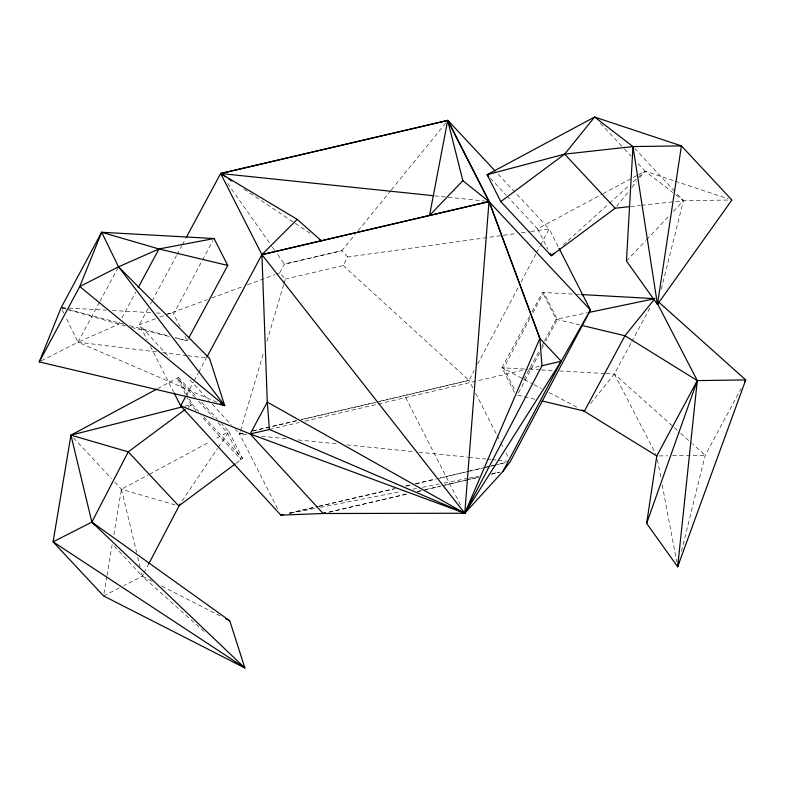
<?xml version="1.0" encoding="UTF-8"?>
<svg xmlns="http://www.w3.org/2000/svg" width="785" height="785" viewBox="0 0 785 785"><rect width="100%" height="100%" fill="white"/><g stroke="black" fill="none" stroke-linecap="round" stroke-linejoin="round"><path stroke-width="0.59" stroke-dasharray="3.92 2.94" d="M103.973 593.538L106.78 576.759M106.986 575.562L112.598 541.993M113.805 534.811L121.439 489.261L148.404 474.788M681.458 551.374L705.234 455.29L741.118 388.536M661.304 289.106L683.45 200.675L676.003 192.698M240.269 431.642L239.572 433.987L278.116 509.72M240.612 430.474L263.829 351.847M266.949 341.279L283.581 284.955M283.925 283.777L285.308 279.087L279.666 272.925L276.212 274.2M143.459 574.061L142.33 576.229L124.03 585.532M144.018 572.981L147.933 565.416M285.308 279.087L343.231 265.546L347.745 257.019L516.402 233.479M376.8 402.185L469.028 380.352L474.179 370.618M477.614 364.132L518.826 286.24M521.112 281.913L535.998 253.79M536.567 252.701L540.002 246.215M540.58 245.136L549.166 228.906L497.71 173.75M530.012 318.308L503.793 367.861L515.186 390.851M532.868 312.921L543.691 292.452L557.271 319.544L545.86 341.122M539.58 352.985L517.325 395.051L534.987 399.28M541.866 348.668L543.573 345.429M99.43 302.362L78.019 342.201L40.329 361.365M100.009 301.283L117.946 267.901M119.605 322.184L118.447 324.342L78.019 342.201L65.891 317.366M121.92 317.876L135.805 292.04M148.09 308.495L139.377 324.696L147.089 339.836M150.406 304.178L151.564 302.019M152.153 300.94L176.527 255.586M177.106 254.497L181.747 245.862M182.326 244.783L185.81 238.306M180.128 326.825L173.554 313.912L201.912 261.15M202.491 260.08L212.912 240.691M188.4 338.649L187.242 340.808L175.379 337.972M186.477 395.041L193.444 382.079M194.023 381L198.085 373.444M198.664 372.355L206.21 358.323M279.666 272.925L284.396 264.123L341.848 250.7L355.016 234.529M529.738 316.07L501.958 367.763L515.647 394.649M532.053 311.763L542.474 292.383L575.464 294.228M523.752 379.577L539.373 350.502M541.689 346.195L544.005 341.887M544.584 340.808L556.163 319.279L587.003 312.832M590.585 403.51L614.37 374.033L631.15 342.81M631.729 341.73L650.255 307.269M182.13 500.918L217.494 448.51M218.181 447.509L228.926 431.583L221.478 423.606M616.676 206.327L628.952 191.118M632.023 187.311L636.625 181.61M639.696 177.802L645.074 171.15L674.011 180.766M358.107 230.721L390.626 190.775M391.401 189.823L447.146 121.332M626.459 261.003L645.731 240.602M646.575 239.71L669.203 215.757M673.393 211.322L683.45 200.675L731.905 199.998M563.11 245.038L608.64 203.992M609.553 203.168L628.677 185.927M633.23 181.826L645.074 171.15L672.902 192.56M188.155 407.327L192.129 404.373L178.45 377.477L157.952 388.477M236.187 463.248L242.604 458.479L228.926 431.583L214.226 439.472M506.963 196.005L537.588 228.818L602.075 194.219M603.145 193.64L632.17 178.067M633.25 177.488L637.548 175.183M638.617 174.613L645.074 171.15L636.792 162.279M149.484 474.209L209.909 441.788M103.571 595.933L119.722 587.72M155.479 318.759L139.377 324.696L170.021 358.117M160.081 317.061L164.673 315.364M165.831 314.932L207.22 299.664M211.822 297.966L242.869 286.505M247.471 284.808L275.064 274.622M184.887 406.208L192.129 404.373L198.752 411.468M375.613 402.46L301.097 419.789M406.267 486.121L410.997 485.002M415.726 483.884L435.822 479.125M437.01 478.85L466.565 471.854M467.752 471.569L483.128 467.929M484.306 467.654L493.765 465.417M494.952 465.132L505.589 462.61L497.248 464.553M417.738 491.636L422.467 490.517M423.655 490.233L440.208 486.317M444.938 485.199L479.233 477.084M491.057 474.287L499.329 472.325L492.166 473.993M243.144 433.153L239.572 433.987L235.431 429.474M252.652 430.936L296.642 420.652M301.401 419.543L375.112 402.312M379.861 401.194L469.028 380.352L472.884 387.927M269.402 429.474L299.036 422.546M304.963 421.162L377.251 404.265M378.429 403.981L527.755 369.078M528.933 368.803L539.599 366.31M289.194 513.184L317.719 506.521M318.916 506.237L393.815 488.731M405.698 485.954L410.457 484.836M415.206 483.727L435.42 479.007M440.179 477.888L468.714 471.226M469.901 470.941L485.356 467.33M486.543 467.055L490.115 466.221M491.302 465.947L496.051 464.828M329.052 512.114L407.631 493.745M417.159 491.528L420.731 490.694M425.49 489.575L440.974 485.954M442.161 485.679L465.976 480.116M467.163 479.831L479.066 477.054M243.124 433.173L239.572 433.987L248.109 434.861M252.593 430.985L296.357 420.878M289.145 513.223L317.542 506.668M318.72 506.394L395.62 488.643M329.013 512.144L407.091 494.118M290.47 513.243L315.668 508.287M320.466 507.345L400.87 491.538M412.871 489.183L416.472 488.476M422.477 487.289L439.276 483.992M444.075 483.05L468.076 478.33M469.283 478.094L478.879 476.201M492.077 473.61L499.28 472.197M521.26 232.802L529.747 231.614M530.964 231.447L549.166 228.906L558.518 247.295M630.728 206.514L640.315 205.454M641.512 205.317L683.45 200.675L673.854 193.296M659.204 455.938L667.692 455.82M672.529 455.751L705.234 455.29L692.517 443.917M576.681 294.296L580.351 294.503M63.781 313.048L61.151 307.641L106.358 310.163M112.461 310.507L151.564 312.685M156.45 312.96L161.337 313.235M167.45 313.578L173.554 313.912M524.449 369.019L501.958 367.763L523.281 378.969M529.316 369.284L540.247 369.892M541.464 369.961L553.611 370.638M559.685 370.981L604.646 373.493M605.863 373.562L614.37 374.033L673.432 426.854M261.533 436.224L287.143 438.825M298.114 439.934L337.138 443.898M346.901 444.889L413.98 451.709M418.856 452.199L467.634 457.155M468.851 457.282L485.935 459.019M487.151 459.147L490.811 459.51M492.028 459.637L496.905 460.138M498.122 460.255L507.885 461.246M434.527 195.818L485.316 201.117M156.48 351.886L78.019 342.201L216.846 402.205M162.515 352.632L186.653 355.615M187.86 355.762L208.388 358.294M579.83 324.941L556.163 319.279L542.474 292.383M125.561 326.04L69.335 310.026M131.487 327.463L169.452 336.549M61.151 307.641L65.862 308.888M67.039 309.192L123.608 324.068M129.496 325.618L169.56 336.157M175.457 337.707L187.242 340.808L185.054 336.5M62.319 307.985L68.167 309.692M114.816 482.167L121.439 489.261L175.222 504.932M675.169 181.149L728.431 198.85M152.054 581.175L142.33 576.229L113.374 545.183M161.769 586.13L220.065 615.852M524.36 379.528L532.937 384.042M534.016 384.611L541.522 388.555M549.039 392.5L579.075 408.298M244.047 189.136L311.203 233.959M674.344 427.668L679.79 432.535M680.703 433.349L691.605 443.103M204.031 631.425L142.33 576.229L141.477 572.648M343.231 265.546L469.028 380.352M634.633 148.345L675.178 191.805M600.388 123.255L623.555 148.09M624.379 148.973L631.003 156.068M490.419 178.264L506.139 195.112M347.745 257.019L341.848 250.7L284.396 264.123L276.693 253.172M178.45 377.477L196.652 396.994M201.617 402.312L217.337 419.17M203.717 416.786L242.604 458.479M73.447 437.814L111.509 478.614M189.892 379.793L208.938 400.566M212.254 404.187L231.29 424.96M195.269 397.73L177.282 378.105L185.397 394.06M198.546 401.302L213.265 417.355M218.171 422.713L227.169 432.525L241.054 459.637L200.921 415.864M196.014 410.496L191.098 405.138L187.566 398.319M227.64 183.464L271.787 246.205M272.483 247.196L275.986 252.181M614.37 374.033L655.671 453.808M405.688 397.612L460.893 505.599M537.588 228.818L547.979 249.257M475.641 393.334L496.562 434.448M497.111 435.528L500.408 442.024M500.958 443.103L503.715 448.51M505.913 452.837L508.121 457.164M150.386 346.332L173.514 391.774M121.439 489.261L136.61 552.395M137.758 557.164L140.044 566.691M657.467 459.578L661.098 478.86M662.226 484.875L676.739 561.972"/><path stroke-width="1.18" d="M500.791 201.608L564.67 154.125L594.598 117.043L632.975 146.569L626.459 261.003L657.457 304.433L731.905 199.998L681.429 145.892L594.598 117.043L487.112 174.712L500.791 201.608L551.266 255.714L615.146 208.231L629.521 206.641M186.388 237.227L220.634 173.514L447.695 120.429L488.986 201.578L464.789 513.243L323.106 513.508L280.863 515.137L180.668 405.835L174.064 392.853M658.517 301.911L745.75 379.92L677.651 566.79L646.644 523.369L656.79 455.967L697.296 380.597L657.114 302.971M632.975 146.569L657.457 304.433L681.429 145.892L632.975 146.569L564.67 154.125L487.112 174.712L488.761 176.488M182.512 406.816L70.964 435.155L53.095 541.827L103.571 595.933L244.871 667.957L229.779 620.807L91.855 522.123L70.964 435.155L156.872 389.056M678.819 562.05L677.651 566.79L697.296 380.597L624.958 335.745L582.205 325.51M657.457 304.433L658.046 302.068M646.644 523.369L697.296 380.597L745.75 379.92L744.592 382.069M39.25 361.914L79.766 286.535L101.657 232.272L118.525 266.831L209.595 358.451L224.677 405.59L39.25 361.914L61.151 307.641L101.657 232.272L214.069 238.542L227.748 265.428L188.979 337.579M559.077 248.384L590.457 310.046L510.319 461.492L502.881 471.491L464.789 513.243L261.925 254.654L220.634 173.514L447.921 120.38L489.212 201.519L539.864 338.394L464.789 513.243L250.179 433.968L180.668 405.835L185.898 396.121M148.493 564.337L180.089 503.941M462.856 180.658L429.532 215.473L447.695 120.429L462.856 180.658L488.986 201.578L539.864 338.394L541.974 365.751L464.789 513.243L269.402 429.474L250.179 433.968L323.106 513.508L325.471 512.968M502.881 471.491L561.196 361.257L590.457 310.046L488.947 201.49M138.121 287.732L158.953 248.963L214.069 238.542M206.789 357.244L261.925 254.654L297.211 219.378L321.507 240.897M250.179 433.968L267.302 402.106L261.925 254.654L489.212 201.519M539.864 338.394L561.196 361.257L464.789 513.243L267.302 402.106L269.402 429.474M654.111 299.605L624.958 335.745L584.442 411.114L542.052 400.968M554.004 253.251L551.266 255.714L550.177 253.565M185.201 409.515L128.259 451.846L91.855 522.123L53.095 541.827L244.871 667.957L91.855 522.123L94.337 524.782M235.206 463.974L178.735 505.952L128.259 451.846L70.964 435.155M227.748 265.428L158.953 248.963L118.525 266.831L79.766 286.535L224.677 405.59L220.202 403.657M488.986 201.578L261.925 254.654M541.974 365.751L561.196 361.257M280.863 515.137L283.267 514.656M323.106 513.508L325.481 512.958M588.191 312.587L654.876 298.653M581.567 294.571L653.66 298.585M225.727 176.91L220.634 173.514L433.31 195.691M101.657 232.272L158.953 248.963M225.462 618.609L229.779 620.807M582.293 409.986L656.79 455.967M220.634 173.514L297.211 219.378M228.778 178.941L231.83 180.982M319.348 239.396L321.379 240.75M564.67 154.125L615.146 208.231M447.921 120.38L495.227 171.081M118.525 266.831L224.677 405.59"/></g></svg>
